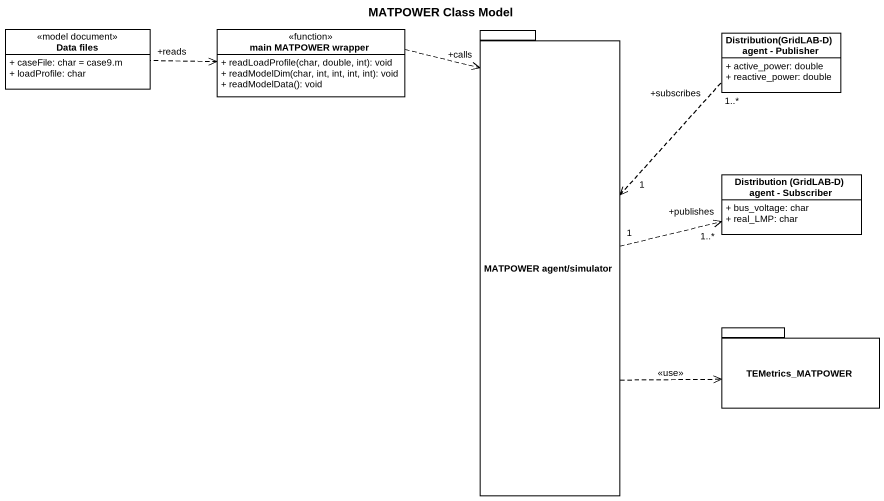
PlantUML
@startuml
title MATPOWER Class Model
hide circle
hide empty members
skinparam classAttributeIconSize 0
class "Data files" as Data_files <<model document>> {
  + caseFile: char = case9.m
  + loadProfile: char
}
class "main MATPOWER wrapper" as main_MATPOWER_wrapper <<function>> {
  + readLoadProfile(char, double, int): void
  + readModelDim(char, int, int, int, int): void
  + readModelData(): void
}
package "MATPOWER agent/simulator" as MATPOWER_agent_simulator {
}
class "Distribution(GridLAB-D) agent - Publisher" as Distribution_GridLAB_D {
  + active_power: double
  + reactive_power: double
}
class "Distribution (GridLAB-D) agent - Subscriber" as Distribution_GridLAB_D_2 {
  + bus_voltage: char
  + real_LMP: char
}
package TEMetrics_MATPOWER {
}
main_MATPOWER_wrapper <.left. "+reads" Data_files
main_MATPOWER_wrapper ..> "+calls" MATPOWER_agent_simulator
MATPOWER_agent_simulator "1" <.up. "+subscribes\n1..*" Distribution_GridLAB_D
MATPOWER_agent_simulator "1" .right.> "+publishes\n1..*" Distribution_GridLAB_D_2
MATPOWER_agent_simulator .right.> TEMetrics_MATPOWER : <<use>>
@enduml
